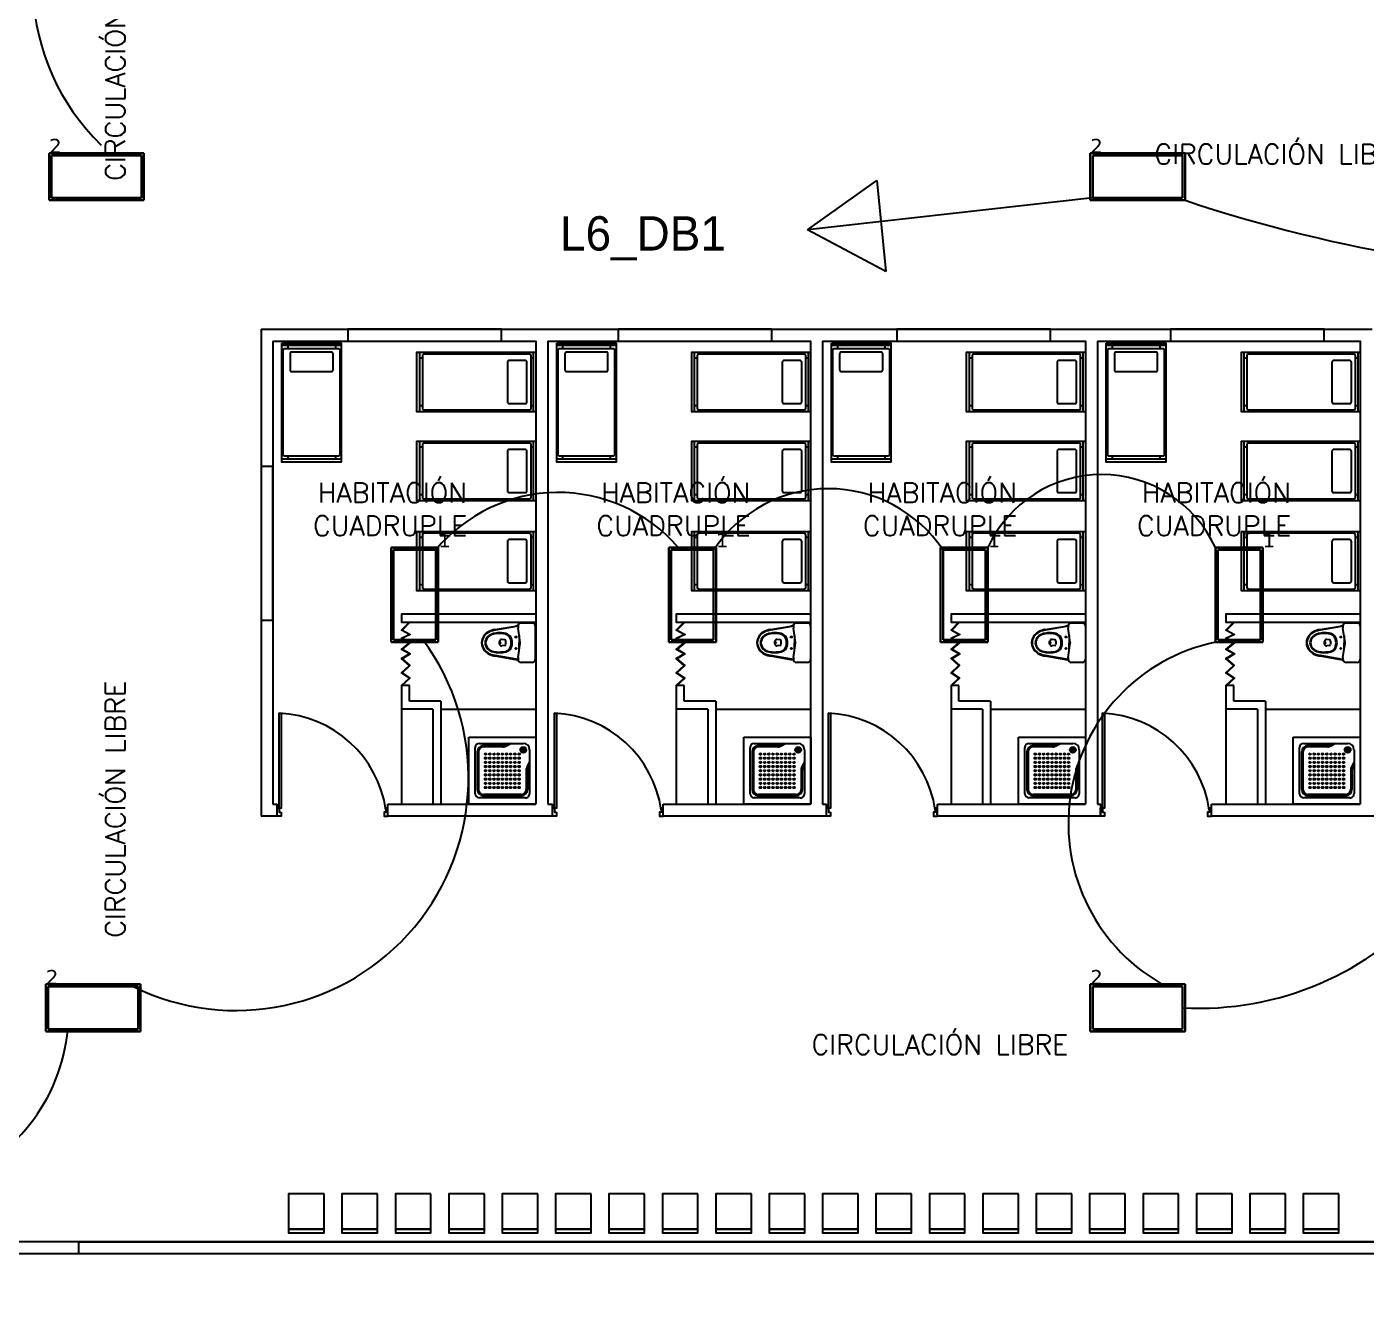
# Model space of a CAD drawing. Header units: metres. Extents: x -24 to 527, y -154 to 95.
# Drawn here: x 7.19 to 24.12, y -0.54 to 15.5 of the extents above; entities that cross this region are included whole.
import ezdxf

# ---------------------------------------------------------------- set-up
doc = ezdxf.new("R2010")
doc.units = ezdxf.units.M
doc.header["$MEASUREMENT"] = 0
for name, color, linetype in [('AN-TEXTO', 3, 'Continuous'), ('AR-MOBILIRIO', 1, 'Continuous'), ('AR-MUROS', 6, 'Continuous'), ('AR-PUERTAS', 2, 'Continuous'), ('AR-VENTANAS', 2, 'Continuous')]:
    doc.layers.add(name, color=color, linetype=linetype)
doc.layers.add('EQUIPO', color=1, linetype='Continuous', lineweight=0)
doc.styles.add('REGULAR-2.5', font='romans.shx', dxfattribs={"height": 2.5})
doc.styles.add('TableTextStyle', font='')
doc.styles.get('TableTextStyle').set_extended_font_data('VERDANA.TTF')

# ---------------------------------------------------------------- blocks, each defined once
blk = doc.blocks.new('31643339')
at = {"layer": 'AR-MOBILIRIO'}
for p, q in [((0.038, 0.5), (0.038, -0.5)), ((1.95, 0.5), (1.95, -0.5)), ((0.038, 0.4), (0.087, 0.4)), ((1.9, 0.4), (1.95, 0.4)), ((0.038, -0.4), (0.087, -0.4)), ((1.9, -0.4), (1.95, -0.4))]:
    blk.add_line(p, q, dxfattribs=at)
blk.add_lwpolyline([(0, -0.5), (0, 0.5), (2, 0.5), (2, -0.5)], close=True, dxfattribs=at)
for points in [[(1.87, 0.475, -0.414214), (1.9, 0.445), (1.9, -0.445, -0.414214), (1.87, -0.475), (0.117, -0.475, -0.414214), (0.087, -0.445), (0.087, 0.445, -0.414214), (0.117, 0.475)], [(0.15, -0.332, 0.414214), (0.18, -0.362), (0.447, -0.362, 0.414214), (0.477, -0.332), (0.477, 0.333, 0.414214), (0.447, 0.363), (0.18, 0.363, 0.414214), (0.15, 0.333)]]:
    blk.add_lwpolyline(points, format="xyb", close=True, dxfattribs=at)
blk = doc.blocks.new('AR-PUERTA 2')
at = {"layer": 'AR-PUERTAS', "linetype": 'Continuous'}
for points in [[(-1.354, -0.058), (-1.354, -0.008), (-1.329, -0.008), (-1.329, 0.042), (-1.379, 0.042), (-1.379, -0.058)], [(-0.029, -0.008), (-0.029, 0.042), (0.021, 0.042), (0.021, -0.058), (-0.004, -0.058), (-0.004, -0.008)], [(-0.004, -0.058), (-0.004, -1.258), (-0.029, -1.258), (-0.029, -0.058)]]:
    blk.add_lwpolyline(points, close=True, dxfattribs=at)
blk.add_arc((0.061, 0.169), 1.428, 188.1236, 267.3924, dxfattribs=at)
blk = doc.blocks.new('silla')
for points in [[(-0.225, -0.023), (0.225, -0.023), (0.225, 0.023), (-0.225, 0.023)], [(-0.225, -0.473), (0.225, -0.473), (0.225, -0.023), (-0.225, -0.023)]]:
    blk.add_lwpolyline(points, close=True)
blk = doc.blocks.new('*U97')
at = {"layer": 'AR-MOBILIRIO', "rotation": 90}
blk.add_blockref('silla', (-0.225, 0), dxfattribs=at)
blk = doc.blocks.new('*U98')
at = {"layer": 'AR-MUROS', "color": 0, "linetype": 'ByBlock', "lineweight": -2}
for p in [(0, 12.825), (0, 12.15), (0, 11.475), (0, 10.8), (0, 10.125), (0, 9.45), (0, 8.775), (0, 8.1), (0, 7.425), (0, 6.75), (0, 6.075), (0, 5.4), (0, 4.725), (0, 4.05), (0, 3.375), (0, 2.7), (0, 2.025), (0, 1.35), (0, 0.675), (0, 0)]:
    blk.add_blockref('*U97', p, dxfattribs=at)
blk = doc.blocks.new('AR-PUERTA ACORDION')
at = {"layer": 'AR-PUERTAS'}
blk.add_lwpolyline([(-0.386, 0.049), (-0.288, -0.046), (-0.235, 0.057), (-0.185, -0.044), (-0.129, 0.054), (-0.046, -0.045), (0.01, 0.056), (0.073, -0.046), (0.158, 0.053), (0.252, -0.046), (0.317, 0.054), (0.41, -0.047), (0.41, -0.054), (0.318, 0.046), (0.253, -0.054), (0.158, 0.046), (0.072, -0.054), (0.01, 0.046), (-0.045, -0.054), (-0.128, 0.046), (-0.185, -0.054), (-0.235, 0.046), (-0.287, -0.054), (-0.39, 0.046)], close=True, dxfattribs=at)
blk = doc.blocks.new('A$C05366594')
at = {"layer": 'AR-MOBILIRIO', "linetype": 'Continuous'}
for p, q in [((0, 0), (0, 0.72)), ((0, 0.72), (0.72, 0.72)), ((0.72, 0.72), (0.72, 0)), ((0.068, 0.113), (0.068, 0.608)), ((0.113, 0.653), (0.585, 0.653)), ((0.367, 0.63), (0.158, 0.63)), ((0.428, 0.653), (0.397, 0.637)), ((0.653, 0.585), (0.653, 0.113)), ((0.09, 0.563), (0.09, 0.158)), ((0.63, 0.367), (0.63, 0.158)), ((0.653, 0.428), (0.637, 0.397)), ((0.72, 0), (0, 0)), ((0.608, 0.068), (0.113, 0.068)), ((0.563, 0.09), (0.158, 0.09))]:
    blk.add_line(p, q, dxfattribs=at)
at = {"layer": 'AR-MOBILIRIO', "color": 250}
for p, q in [((0.367, 0.617), (0.158, 0.617)), ((0.458, 0.653), (0.403, 0.625)), ((0.104, 0.563), (0.104, 0.158)), ((0.653, 0.458), (0.625, 0.403)), ((0.617, 0.367), (0.617, 0.158)), ((0.563, 0.104), (0.158, 0.104))]:
    blk.add_line(p, q, dxfattribs=at)
at = {"layer": 'AR-MOBILIRIO', "linetype": 'Continuous'}
for centre, major_axis, start_param, end_param in [((0.113, 0.608), (0.0318, 0.0318), 0.785398, 2.356194), ((0.158, 0.563), (0.0477, 0.0477), 0.785398, 2.356194), ((0.367, 0.698), (0.0477, 0.0477), 3.926991, 4.390638), ((0.585, 0.585), (0.0477, 0.0477), 5.497787, 7.068583), ((0.698, 0.367), (-0.0477, 0.0477), 0.321751, 0.785398), ((0.158, 0.158), (-0.0477, 0.0477), 0.785398, 2.356194), ((0.158, 0.158), (-0.0477, 0.0477), 0.785398, 2.356194), ((0.563, 0.158), (0.0477, 0.0477), 3.926991, 5.497787), ((0.113, 0.113), (-0.0318, 0.0318), 0.785398, 2.356194), ((0.608, 0.113), (-0.0318, 0.0318), 2.356194, 3.926991)]:
    blk.add_ellipse(centre, major_axis=major_axis, ratio=1, start_param=start_param, end_param=end_param, dxfattribs=at)
at = {"layer": 'AR-MOBILIRIO', "color": 250}
for centre, major_axis, start_param, end_param in [((0.158, 0.563), (-0.0382, 0.0382), -0.785398, 0.785398), ((0.367, 0.698), (0.0573, 0.0573), 3.926991, 4.390638), ((0.585, 0.585), (0.0223, 0.0223), 0.785398, 7.068583), ((0.585, 0.585), (-0.00955, 0.00955), -0.785398, 5.497787), ((0.576, 0.585), (0.00286, 0.00286), 0.785398, 7.068583), ((0.581, 0.592), (0.00286, 0.00286), 0.785398, 7.068583), ((0.581, 0.578), (0.00286, 0.00286), 0.785398, 7.068583), ((0.589, 0.592), (0.00286, 0.00286), 0.785398, 7.068583), ((0.589, 0.578), (0.00286, 0.00286), 0.785398, 7.068583), ((0.594, 0.585), (0.00286, 0.00286), 0.785398, 7.068583), ((0.18, 0.54), (-0.00636, 0.00636), -0.785398, 5.497787), ((0.18, 0.495), (-0.00636, 0.00636), -0.785398, 5.497787), ((0.18, 0.45), (-0.00636, 0.00636), -0.785398, 5.497787), ((0.225, 0.54), (0.00636, 0.00636), 0.785398, 7.068583), ((0.225, 0.495), (0.00636, 0.00636), 0.785398, 7.068583), ((0.225, 0.45), (0.00636, 0.00636), 0.785398, 7.068583), ((0.27, 0.54), (0.00636, 0.00636), 0.785398, 7.068583), ((0.27, 0.495), (0.00636, 0.00636), 0.785398, 7.068583), ((0.27, 0.45), (0.00636, 0.00636), 0.785398, 7.068583), ((0.315, 0.54), (-0.00636, 0.00636), -0.785398, 5.497787), ((0.315, 0.495), (-0.00636, 0.00636), -0.785398, 5.497787), ((0.315, 0.45), (-0.00636, 0.00636), -0.785398, 5.497787), ((0.36, 0.54), (-0.00636, 0.00636), -0.785398, 5.497787), ((0.36, 0.495), (-0.00636, 0.00636), -0.785398, 5.497787), ((0.36, 0.45), (-0.00636, 0.00636), -0.785398, 5.497787), ((0.405, 0.54), (-0.00636, 0.00636), -0.785398, 5.497787), ((0.405, 0.495), (-0.00636, 0.00636), -0.785398, 5.497787), ((0.405, 0.45), (-0.00636, 0.00636), -0.785398, 5.497787), ((0.45, 0.54), (0.00636, 0.00636), 0.785398, 7.068583), ((0.45, 0.495), (0.00636, 0.00636), 0.785398, 7.068583), ((0.45, 0.45), (0.00636, 0.00636), 0.785398, 7.068583), ((0.495, 0.54), (0.00636, 0.00636), 0.785398, 7.068583), ((0.495, 0.495), (0.00636, 0.00636), 0.785398, 7.068583), ((0.495, 0.45), (0.00636, 0.00636), 0.785398, 7.068583), ((0.54, 0.54), (-0.00636, 0.00636), -0.785398, 5.497787), ((0.54, 0.495), (-0.00636, 0.00636), -0.785398, 5.497787), ((0.54, 0.45), (-0.00636, 0.00636), -0.785398, 5.497787), ((0.18, 0.405), (-0.00636, 0.00636), -0.785398, 5.497787), ((0.18, 0.36), (-0.00636, 0.00636), -0.785398, 5.497787), ((0.18, 0.315), (-0.00636, 0.00636), -0.785398, 5.497787), ((0.225, 0.405), (0.00636, 0.00636), 0.785398, 7.068583), ((0.225, 0.36), (0.00636, 0.00636), 0.785398, 7.068583), ((0.225, 0.315), (0.00636, 0.00636), 0.785398, 7.068583), ((0.27, 0.405), (0.00636, 0.00636), 0.785398, 7.068583), ((0.27, 0.36), (0.00636, 0.00636), 0.785398, 7.068583), ((0.27, 0.315), (0.00636, 0.00636), 0.785398, 7.068583), ((0.315, 0.36), (-0.00636, 0.00636), -0.785398, 5.497787), ((0.315, 0.315), (-0.00636, 0.00636), -0.785398, 5.497787), ((0.315, 0.405), (-0.00636, 0.00636), -0.785398, 5.497787), ((0.36, 0.405), (-0.00636, 0.00636), -0.785398, 5.497787), ((0.36, 0.36), (-0.00636, 0.00636), -0.785398, 5.497787), ((0.36, 0.315), (-0.00636, 0.00636), -0.785398, 5.497787), ((0.405, 0.405), (-0.00636, 0.00636), -0.785398, 5.497787), ((0.405, 0.36), (-0.00636, 0.00636), -0.785398, 5.497787), ((0.405, 0.315), (-0.00636, 0.00636), -0.785398, 5.497787), ((0.45, 0.405), (0.00636, 0.00636), 0.785398, 7.068583), ((0.45, 0.36), (0.00636, 0.00636), 0.785398, 7.068583), ((0.45, 0.315), (0.00636, 0.00636), 0.785398, 7.068583), ((0.495, 0.405), (0.00636, 0.00636), 0.785398, 7.068583), ((0.495, 0.36), (0.00636, 0.00636), 0.785398, 7.068583), ((0.495, 0.315), (0.00636, 0.00636), 0.785398, 7.068583), ((0.54, 0.36), (-0.00636, 0.00636), -0.785398, 5.497787), ((0.54, 0.315), (-0.00636, 0.00636), -0.785398, 5.497787), ((0.54, 0.405), (-0.00636, 0.00636), -0.785398, 5.497787), ((0.698, 0.367), (-0.0573, 0.0573), 0.321751, 0.785398), ((0.158, 0.158), (-0.0382, 0.0382), 0.785398, 2.356194), ((0.158, 0.158), (0.0382, 0.0382), 2.356194, 3.926991), ((0.18, 0.27), (-0.00636, 0.00636), -0.785398, 5.497787), ((0.18, 0.225), (-0.00636, 0.00636), -0.785398, 5.497787), ((0.18, 0.18), (-0.00636, 0.00636), -0.785398, 5.497787), ((0.225, 0.27), (0.00636, 0.00636), 0.785398, 7.068583), ((0.225, 0.225), (0.00636, 0.00636), 0.785398, 7.068583), ((0.225, 0.18), (0.00636, 0.00636), 0.785398, 7.068583), ((0.27, 0.27), (0.00636, 0.00636), 0.785398, 7.068583), ((0.27, 0.225), (0.00636, 0.00636), 0.785398, 7.068583), ((0.27, 0.18), (0.00636, 0.00636), 0.785398, 7.068583), ((0.315, 0.27), (-0.00636, 0.00636), -0.785398, 5.497787), ((0.315, 0.225), (-0.00636, 0.00636), -0.785398, 5.497787), ((0.315, 0.18), (-0.00636, 0.00636), -0.785398, 5.497787), ((0.36, 0.27), (-0.00636, 0.00636), -0.785398, 5.497787), ((0.36, 0.225), (-0.00636, 0.00636), -0.785398, 5.497787), ((0.36, 0.18), (-0.00636, 0.00636), -0.785398, 5.497787), ((0.405, 0.27), (-0.00636, 0.00636), -0.785398, 5.497787), ((0.405, 0.225), (-0.00636, 0.00636), -0.785398, 5.497787), ((0.405, 0.18), (-0.00636, 0.00636), -0.785398, 5.497787), ((0.45, 0.27), (0.00636, 0.00636), 0.785398, 7.068583), ((0.45, 0.225), (0.00636, 0.00636), 0.785398, 7.068583), ((0.45, 0.18), (0.00636, 0.00636), 0.785398, 7.068583), ((0.495, 0.27), (0.00636, 0.00636), 0.785398, 7.068583), ((0.495, 0.225), (0.00636, 0.00636), 0.785398, 7.068583), ((0.495, 0.18), (0.00636, 0.00636), 0.785398, 7.068583), ((0.54, 0.27), (-0.00636, 0.00636), -0.785398, 5.497787), ((0.54, 0.225), (-0.00636, 0.00636), -0.785398, 5.497787), ((0.54, 0.18), (-0.00636, 0.00636), -0.785398, 5.497787), ((0.563, 0.158), (0.0382, 0.0382), 3.926991, 5.497787)]:
    blk.add_ellipse(centre, major_axis=major_axis, ratio=1, start_param=start_param, end_param=end_param, dxfattribs=at)
blk = doc.blocks.new('1p-toppiece')
at = {"layer": 'AR-MOBILIRIO'}
for p, q in [((-0.532, 0.174), (-0.265, 0.22)), ((-0.232, 0.219), (-0.531, 0.169)), ((-0.232, 0.22), (-0.232, 0.195)), ((-0.205, 0.008), (-0.232, 0.195)), ((-0.047, 0.26), (-0.192, 0.26)), ((-0.007, 0.22), (-0.007, -0.214)), ((-0.485, 0.003), (-0.485, 0.003)), ((-0.485, 0.003), (-0.485, 0.003)), ((-0.485, 0.003), (-0.485, 0.003)), ((-0.485, 0.003), (-0.485, 0.003)), ((-0.485, 0.003), (-0.485, 0.003)), ((-0.485, 0.003), (-0.485, 0.003)), ((-0.485, 0.003), (-0.485, 0.003)), ((-0.485, 0.003), (-0.485, 0.003)), ((-0.406, 0.039), (-0.443, 0.044)), ((-0.218, 0.098), (-0.218, 0.003)), ((-0.218, -0.093), (-0.218, 0.003)), ((-0.532, -0.169), (-0.265, -0.215)), ((-0.232, -0.214), (-0.531, -0.163)), ((-0.406, -0.034), (-0.443, -0.039)), ((-0.232, -0.189), (-0.205, -0.003)), ((-0.232, -0.189), (-0.232, -0.214)), ((-0.047, -0.254), (-0.192, -0.254))]:
    blk.add_line(p, q, dxfattribs=at)
blk.add_lwpolyline([(-0.467, -0.009, 0.139005), (-0.464, -0.009, 0.107089), (-0.461, -0.006, 0.080212), (-0.46, -0.002, 0.06796), (-0.459, 0.003, 0.06796), (-0.46, 0.007, 0.080212), (-0.461, 0.011, 0.107089), (-0.464, 0.014, 0.139005), (-0.467, 0.015, 0.139005), (-0.47, 0.014, 0.107089), (-0.473, 0.011, 0.080212), (-0.474, 0.007, 0.06796), (-0.475, 0.003, 0.06796), (-0.474, -0.002, 0.080212), (-0.473, -0.006, 0.107089), (-0.47, -0.009, 0.139005)], format="xyb", close=True, dxfattribs=at)
for centre in [(-0.26, 0.078), (-0.26, -0.072)]:
    blk.add_circle(centre, 0.008, dxfattribs=at)
for centre, radius, start, end in [((-0.24, 0.073), 0.15, 87.0389, 99.7929), ((-0.192, 0.22), 0.04, 90, 180), ((-0.047, 0.22), 0.04, 0, 90), ((-0.545, -0.004), 0.165, 137.5273, 177.8064), ((-0.545, 0.009), 0.165, 182.1936, 222.4727), ((-0.545, -0.004), 0.159, 137.1746, 177.7477), ((-0.545, 0.009), 0.159, 182.2523, 222.8254), ((-0.518, -0.034), 0.206, 106.927, 136.493), ((-0.541, -0.003), 0.122, 134.1142, 177.24), ((-0.541, 0.008), 0.122, 182.76, 225.8858), ((-0.518, -0.034), 0.2, 106.5054, 136.1127), ((-0.541, -0.003), 0.115, 133.4423, 177.1285), ((-0.541, 0.008), 0.115, 182.8715, 226.5577), ((-0.519, -0.031), 0.157, 102.7254, 132.8308), ((-0.52, -0.03), 0.15, 101.8667, 132.1155), ((-0.482, -0.117), 0.296, 99.7929, 108.8085), ((-0.482, -0.12), 0.292, 99.5848, 108.4322), ((-0.482, -0.148), 0.279, 90.6669, 104.9929), ((-0.482, -0.156), 0.281, 90.6819, 104.1933), ((-0.474, -0.297), 0.428, 81.7587, 91.4179), ((-0.488, -0.362), 0.487, 81.705, 89.6761), ((-0.434, 0.003), 0.0456, 126.1832, 180), ((-0.434, 0.003), 0.0456, 180, 233.8168), ((-0.447, 0.019), 0.025, 82.2348, 126.1832), ((-0.434, -0.002), 0.123, 44.007, 82.2929), ((-0.431, -0.004), 0.132, 44.3018, 82.295), ((-0.408, 0.024), 0.015, 13.7696, 82.2348), ((-0.495, 0.003), 0.105, 0, 13.7696), ((-0.495, 0.003), 0.105, 346.2304, 0), ((-0.46, 0.006), 0.138, 358.6352, 34.0042), ((-0.46, -0.001), 0.138, 325.9958, 1.3648), ((-0.441, 0.008), 0.132, 357.4666, 37.446), ((-0.441, -0.003), 0.132, 322.554, 2.5334), ((-0.244, 0.003), 0.04, 351.6776, 8.3142), ((-0.518, 0.039), 0.206, 223.507, 253.073), ((-0.518, 0.039), 0.2, 223.8873, 253.4946), ((-0.519, 0.036), 0.157, 227.1692, 257.2746), ((-0.52, 0.036), 0.15, 227.8845, 258.1333), ((-0.482, 0.122), 0.296, 251.1915, 260.2071), ((-0.482, 0.125), 0.292, 251.5678, 260.4152), ((-0.482, 0.153), 0.279, 255.0071, 269.3331), ((-0.482, 0.161), 0.281, 255.8067, 269.3181), ((-0.488, 0.368), 0.487, 270.3239, 278.295), ((-0.474, 0.302), 0.428, 268.5821, 278.2413), ((-0.447, -0.014), 0.025, 233.8168, 277.7652), ((-0.434, 0.007), 0.123, 277.7071, 315.993), ((-0.431, 0.009), 0.132, 277.705, 315.6982), ((-0.408, -0.019), 0.015, 277.7652, 346.2304), ((-0.24, -0.067), 0.15, 260.2071, 272.966), ((-0.192, -0.214), 0.04, 180, 270), ((-0.047, -0.214), 0.04, 270, 360)]:
    blk.add_arc(centre, radius, start, end, dxfattribs=at)

msp = doc.modelspace()

# ---------------------------------------------------------------- linework, layer by layer
at = {"layer": 'AR-MUROS'}
for p, q in [((10.15, 11.679), (10.15, 5.529)), ((10.3, 11.529), (10.3, 5.679)), ((11.924, 7.179), (11.924, 6.879)), ((12.024, 7.179), (11.924, 7.179)), ((12.024, 6.979), (12.024, 7.179)), ((15.397, 7.179), (15.397, 6.879)), ((15.497, 7.179), (15.397, 7.179)), ((15.497, 6.979), (15.497, 7.179)), ((18.871, 7.179), (18.871, 6.879)), ((18.971, 7.179), (18.871, 7.179)), ((18.971, 6.979), (18.971, 7.179)), ((22.344, 7.179), (22.344, 6.879)), ((22.444, 7.179), (22.344, 7.179)), ((22.444, 6.979), (22.444, 7.179)), ((12.423, 6.979), (12.423, 5.679)), ((15.896, 6.979), (15.896, 5.679)), ((19.37, 6.979), (19.37, 5.679)), ((22.843, 6.979), (22.843, 5.679)), ((11.924, 6.879), (11.924, 5.679)), ((12.323, 6.879), (12.323, 5.679)), ((15.397, 6.879), (15.397, 5.679)), ((15.796, 6.879), (15.796, 5.679)), ((18.871, 6.879), (18.871, 5.679)), ((19.27, 6.879), (19.27, 5.679)), ((22.344, 6.879), (22.344, 5.679)), ((22.743, 6.879), (22.743, 5.679))]:
    msp.add_line(p, q, dxfattribs=at)
for points in [[(93.94, 16.816), (93.94, 0), (6, 0)], [(10.15, 11.679), (13.773, 11.679)], [(10.3, 11.529), (13.623, 11.529), (13.623, 5.679)], [(13.773, 11.679), (17.246, 11.679)], [(13.773, 11.529), (13.773, 5.679)], [(13.773, 11.529), (17.096, 11.529), (17.096, 5.679)], [(17.246, 11.679), (20.72, 11.679)], [(17.246, 11.529), (17.246, 5.679)], [(17.246, 11.529), (20.57, 11.529), (20.57, 5.679)], [(20.72, 11.679), (24.193, 11.679)], [(20.72, 11.529), (20.72, 5.679)], [(20.72, 11.529), (24.043, 11.529), (24.043, 5.679)], [(13.623, 8.079), (11.924, 8.079), (11.924, 7.979), (13.623, 7.979)], [(17.096, 8.079), (15.397, 8.079), (15.397, 7.979), (17.096, 7.979)], [(20.57, 8.079), (18.871, 8.079), (18.871, 7.979), (20.57, 7.979)], [(24.043, 8.079), (22.344, 8.079), (22.344, 7.979), (24.043, 7.979)], [(12.423, 6.979), (12.024, 6.979)], [(15.896, 6.979), (15.497, 6.979)], [(19.37, 6.979), (18.971, 6.979)], [(22.843, 6.979), (22.444, 6.979)], [(12.323, 6.879), (11.924, 6.879)], [(12.423, 6.879), (13.623, 6.879)], [(15.796, 6.879), (15.397, 6.879)], [(15.896, 6.879), (17.096, 6.879)], [(19.27, 6.879), (18.871, 6.879)], [(19.37, 6.879), (20.57, 6.879)], [(22.743, 6.879), (22.344, 6.879)], [(22.843, 6.879), (24.043, 6.879)], [(10.3, 5.679), (10.354, 5.679)], [(10.354, 5.529), (10.354, 5.679)], [(11.754, 5.679), (13.623, 5.679)], [(11.754, 5.529), (11.754, 5.679)], [(13.773, 5.679), (13.834, 5.679)], [(13.834, 5.529), (13.834, 5.679)], [(15.234, 5.679), (17.096, 5.679)], [(15.234, 5.529), (15.234, 5.679)], [(17.246, 5.679), (17.298, 5.679)], [(17.298, 5.529), (17.298, 5.679)], [(18.698, 5.679), (20.57, 5.679)], [(18.698, 5.529), (18.698, 5.679)], [(20.72, 5.679), (20.762, 5.679)], [(20.762, 5.529), (20.762, 5.679)], [(22.162, 5.679), (24.043, 5.679)], [(22.162, 5.529), (22.162, 5.679)], [(10.354, 5.529), (10.15, 5.529)], [(13.834, 5.529), (11.754, 5.529)], [(17.298, 5.529), (15.234, 5.529)], [(20.762, 5.529), (18.698, 5.529)], [(24.235, 5.529), (22.162, 5.529)], [(69.872, 0.15), (6.15, 0.15)]]:
    msp.add_lwpolyline(points, dxfattribs=at)
at = {"layer": 'AR-PUERTAS'}
for p, q in [((17.058, 12.934), (17.934, 13.559)), ((17.934, 13.559), (18.045, 12.407)), ((20.661, 13.338), (17.058, 12.934)), ((18.045, 12.407), (17.058, 12.934))]:
    msp.add_line(p, q, dxfattribs=at)
msp.add_circle((16.426, 29.146), 40.081, dxfattribs=at)
for centre, radius, start, end in [((10.096, 16.044), 2.831, 52.4019, 226.0457), ((27.83, 31.293), 18.96, 251.5463, 288.4537), ((20.774, 8.26), 1.583, 24.7255, 155.2745), ((17.32, 7.919), 1.746, 33.9056, 146.0944), ((13.904, 7.608), 2.009, 40.8722, 140.2501), ((9.834, 6.01), 2.937, 243.8172, 36.4612), ((22.689, 5.439), 2.336, 101.7577, 242.0767), ((22.003, 6.994), 3.893, 266.9846, 11.5651), ((5.46, 3.035), 2.255, 221.586, 354.9953)]:
    msp.add_arc(centre, radius, start, end, dxfattribs=at)
at = {"layer": 'AR-VENTANAS'}
for points in [[(11.246, 11.679), (11.246, 11.529), (13.189, 11.529), (13.189, 11.679)], [(14.662, 11.679), (14.662, 11.529), (16.605, 11.529), (16.605, 11.679)], [(18.186, 11.679), (18.186, 11.529), (20.129, 11.529), (20.129, 11.679)], [(21.645, 11.679), (21.645, 11.529), (23.588, 11.529), (23.588, 11.679)], [(10.3, 9.946), (10.15, 9.946), (10.15, 8.003), (10.3, 8.003)], [(7.845, 0.15), (27.84, 0.15), (27.84, 0), (7.845, 0)]]:
    msp.add_lwpolyline(points, close=True, dxfattribs=at)
at = {"layer": 'Defpoints'}
for points in [[(8.669, 13.905, 0), (7.472, 13.905, 0)], [(7.472, 13.905, 0), (7.472, 13.905, 0)], [(7.472, 13.905, 0), (8.669, 13.905, 0)], [(7.472, 13.905, 0), (7.472, 13.308, 0)], [(7.472, 13.308, 0), (7.472, 13.905, 0)], [(7.472, 13.905, 0), (7.472, 13.905, 0)], [(7.472, 13.308, 0), (7.472, 13.905, 0)], [(7.472, 13.905, 0), (8.669, 13.905, 0)], [(7.472, 13.905, 0), (7.472, 13.308, 0)], [(8.669, 13.905, 0), (7.472, 13.905, 0)], [(8.669, 13.905, 0), (8.669, 13.905, 0)], [(8.669, 13.308, 0), (8.669, 13.905, 0)], [(8.669, 13.905, 0), (8.669, 13.905, 0)], [(8.669, 13.905, 0), (8.669, 13.308, 0)], [(8.669, 13.905, 0), (8.669, 13.308, 0)], [(8.669, 13.308, 0), (8.669, 13.905, 0)], [(21.828, 13.905, 0), (20.631, 13.905, 0)], [(20.631, 13.905, 0), (20.631, 13.905, 0)], [(20.631, 13.905, 0), (21.828, 13.905, 0)], [(20.631, 13.905, 0), (20.631, 13.308, 0)], [(20.631, 13.308, 0), (20.631, 13.905, 0)], [(20.631, 13.905, 0), (20.631, 13.905, 0)], [(20.631, 13.308, 0), (20.631, 13.905, 0)], [(20.631, 13.905, 0), (21.828, 13.905, 0)], [(20.631, 13.905, 0), (20.631, 13.308, 0)], [(21.828, 13.905, 0), (20.631, 13.905, 0)], [(21.828, 13.905, 0), (21.828, 13.905, 0)], [(21.828, 13.308, 0), (21.828, 13.905, 0)], [(21.828, 13.905, 0), (21.828, 13.905, 0)], [(21.828, 13.905, 0), (21.828, 13.308, 0)], [(21.828, 13.905, 0), (21.828, 13.308, 0)], [(21.828, 13.308, 0), (21.828, 13.905, 0)], [(8.639, 13.875, 0), (7.502, 13.875, 0)], [(7.502, 13.875, 0), (7.502, 13.338, 0)], [(7.502, 13.875, 0), (8.639, 13.875, 0)], [(7.502, 13.338, 0), (7.502, 13.875, 0)], [(8.639, 13.338, 0), (8.639, 13.875, 0)], [(8.639, 13.875, 0), (8.639, 13.338, 0)], [(21.798, 13.875, 0), (20.661, 13.875, 0)], [(20.661, 13.875, 0), (20.661, 13.338, 0)], [(20.661, 13.875, 0), (21.798, 13.875, 0)], [(20.661, 13.338, 0), (20.661, 13.875, 0)], [(21.798, 13.338, 0), (21.798, 13.875, 0)], [(21.798, 13.875, 0), (21.798, 13.338, 0)], [(7.472, 13.308, 0), (7.472, 13.308, 0)], [(7.472, 13.308, 0), (8.669, 13.308, 0)], [(8.669, 13.308, 0), (7.472, 13.308, 0)], [(7.472, 13.308, 0), (7.472, 13.308, 0)], [(8.669, 13.308, 0), (7.472, 13.308, 0)], [(7.472, 13.308, 0), (8.669, 13.308, 0)], [(7.502, 13.338, 0), (8.639, 13.338, 0)], [(8.639, 13.338, 0), (7.502, 13.338, 0)], [(8.669, 13.308, 0), (8.669, 13.308, 0)], [(8.669, 13.308, 0), (8.669, 13.308, 0)], [(20.631, 13.308, 0), (20.631, 13.308, 0)], [(20.631, 13.308, 0), (21.828, 13.308, 0)], [(21.828, 13.308, 0), (20.631, 13.308, 0)], [(20.631, 13.308, 0), (20.631, 13.308, 0)], [(21.828, 13.308, 0), (20.631, 13.308, 0)], [(20.631, 13.308, 0), (21.828, 13.308, 0)], [(20.661, 13.338, 0), (21.798, 13.338, 0)], [(21.798, 13.338, 0), (20.661, 13.338, 0)], [(21.828, 13.308, 0), (21.828, 13.308, 0)], [(21.828, 13.308, 0), (21.828, 13.308, 0)], [(11.793, 8.923, 0), (11.793, 7.726, 0)], [(11.793, 7.726, 0), (11.793, 8.923, 0)], [(11.793, 8.923, 0), (11.793, 8.923, 0)], [(12.39, 8.923, 0), (11.793, 8.923, 0)], [(11.793, 8.923, 0), (11.793, 8.923, 0)], [(11.793, 8.923, 0), (12.39, 8.923, 0)], [(11.793, 8.923, 0), (12.39, 8.923, 0)], [(11.793, 7.726, 0), (11.793, 8.923, 0)], [(12.39, 8.923, 0), (11.793, 8.923, 0)], [(11.793, 8.923, 0), (11.793, 7.726, 0)], [(11.823, 8.893, 0), (11.823, 7.756, 0)], [(12.36, 8.893, 0), (11.823, 8.893, 0)], [(11.823, 7.756, 0), (11.823, 8.893, 0)], [(11.823, 8.893, 0), (12.36, 8.893, 0)], [(12.36, 7.756, 0), (12.36, 8.893, 0)], [(12.36, 8.893, 0), (12.36, 7.756, 0)], [(12.39, 7.726, 0), (12.39, 8.923, 0)], [(12.39, 8.923, 0), (12.39, 8.923, 0)], [(12.39, 8.923, 0), (12.39, 7.726, 0)], [(12.39, 8.923, 0), (12.39, 8.923, 0)], [(12.39, 8.923, 0), (12.39, 7.726, 0)], [(12.39, 7.726, 0), (12.39, 8.923, 0)], [(15.303, 8.923, 0), (15.303, 7.726, 0)], [(15.303, 7.726, 0), (15.303, 8.923, 0)], [(15.303, 8.923, 0), (15.303, 8.923, 0)], [(15.9, 8.923, 0), (15.303, 8.923, 0)], [(15.303, 8.923, 0), (15.303, 8.923, 0)], [(15.303, 8.923, 0), (15.9, 8.923, 0)], [(15.303, 8.923, 0), (15.9, 8.923, 0)], [(15.303, 7.726, 0), (15.303, 8.923, 0)], [(15.9, 8.923, 0), (15.303, 8.923, 0)], [(15.303, 8.923, 0), (15.303, 7.726, 0)], [(15.333, 8.893, 0), (15.333, 7.756, 0)], [(15.87, 8.893, 0), (15.333, 8.893, 0)], [(15.333, 7.756, 0), (15.333, 8.893, 0)], [(15.333, 8.893, 0), (15.87, 8.893, 0)], [(15.87, 7.756, 0), (15.87, 8.893, 0)], [(15.87, 8.893, 0), (15.87, 7.756, 0)], [(15.9, 7.726, 0), (15.9, 8.923, 0)], [(15.9, 8.923, 0), (15.9, 8.923, 0)], [(15.9, 8.923, 0), (15.9, 7.726, 0)], [(15.9, 8.923, 0), (15.9, 8.923, 0)], [(15.9, 8.923, 0), (15.9, 7.726, 0)], [(15.9, 7.726, 0), (15.9, 8.923, 0)], [(19.336, 8.923, 0), (18.739, 8.923, 0)], [(18.739, 8.923, 0), (18.739, 8.923, 0)], [(18.739, 8.923, 0), (19.336, 8.923, 0)], [(18.739, 8.923, 0), (18.739, 7.726, 0)], [(18.739, 7.726, 0), (18.739, 8.923, 0)], [(18.739, 8.923, 0), (18.739, 8.923, 0)], [(18.739, 7.726, 0), (18.739, 8.923, 0)], [(18.739, 8.923, 0), (19.336, 8.923, 0)], [(19.336, 8.923, 0), (18.739, 8.923, 0)], [(18.739, 8.923, 0), (18.739, 7.726, 0)], [(19.306, 8.893, 0), (18.769, 8.893, 0)], [(18.769, 8.893, 0), (18.769, 7.756, 0)], [(18.769, 7.756, 0), (18.769, 8.893, 0)], [(18.769, 8.893, 0), (19.306, 8.893, 0)], [(19.306, 7.756, 0), (19.306, 8.893, 0)], [(19.306, 8.893, 0), (19.306, 7.756, 0)], [(19.336, 7.726, 0), (19.336, 8.923, 0)], [(19.336, 8.923, 0), (19.336, 8.923, 0)], [(19.336, 8.923, 0), (19.336, 7.726, 0)], [(19.336, 8.923, 0), (19.336, 8.923, 0)], [(19.336, 8.923, 0), (19.336, 7.726, 0)], [(19.336, 7.726, 0), (19.336, 8.923, 0)], [(22.213, 8.923, 0), (22.213, 7.726, 0)], [(22.213, 7.726, 0), (22.213, 8.923, 0)], [(22.213, 8.923, 0), (22.213, 8.923, 0)], [(22.81, 8.923, 0), (22.213, 8.923, 0)], [(22.213, 8.923, 0), (22.213, 8.923, 0)], [(22.213, 8.923, 0), (22.81, 8.923, 0)], [(22.213, 8.923, 0), (22.81, 8.923, 0)], [(22.213, 7.726, 0), (22.213, 8.923, 0)], [(22.81, 8.923, 0), (22.213, 8.923, 0)], [(22.213, 8.923, 0), (22.213, 7.726, 0)], [(22.243, 8.893, 0), (22.243, 7.756, 0)], [(22.78, 8.893, 0), (22.243, 8.893, 0)], [(22.243, 7.756, 0), (22.243, 8.893, 0)], [(22.243, 8.893, 0), (22.78, 8.893, 0)], [(22.78, 7.756, 0), (22.78, 8.893, 0)], [(22.78, 8.893, 0), (22.78, 7.756, 0)], [(22.81, 7.726, 0), (22.81, 8.923, 0)], [(22.81, 8.923, 0), (22.81, 8.923, 0)], [(22.81, 8.923, 0), (22.81, 7.726, 0)], [(22.81, 8.923, 0), (22.81, 8.923, 0)], [(22.81, 8.923, 0), (22.81, 7.726, 0)], [(22.81, 7.726, 0), (22.81, 8.923, 0)], [(11.793, 7.726, 0), (11.793, 7.726, 0)], [(11.793, 7.726, 0), (12.39, 7.726, 0)], [(12.39, 7.726, 0), (11.793, 7.726, 0)], [(11.793, 7.726, 0), (11.793, 7.726, 0)], [(12.39, 7.726, 0), (11.793, 7.726, 0)], [(11.793, 7.726, 0), (12.39, 7.726, 0)], [(11.823, 7.756, 0), (12.36, 7.756, 0)], [(12.36, 7.756, 0), (11.823, 7.756, 0)], [(12.39, 7.726, 0), (12.39, 7.726, 0)], [(12.39, 7.726, 0), (12.39, 7.726, 0)], [(15.303, 7.726, 0), (15.303, 7.726, 0)], [(15.303, 7.726, 0), (15.9, 7.726, 0)], [(15.9, 7.726, 0), (15.303, 7.726, 0)], [(15.303, 7.726, 0), (15.303, 7.726, 0)], [(15.9, 7.726, 0), (15.303, 7.726, 0)], [(15.303, 7.726, 0), (15.9, 7.726, 0)], [(15.333, 7.756, 0), (15.87, 7.756, 0)], [(15.87, 7.756, 0), (15.333, 7.756, 0)], [(15.9, 7.726, 0), (15.9, 7.726, 0)], [(15.9, 7.726, 0), (15.9, 7.726, 0)], [(18.739, 7.726, 0), (18.739, 7.726, 0)], [(18.739, 7.726, 0), (19.336, 7.726, 0)], [(19.336, 7.726, 0), (18.739, 7.726, 0)], [(18.739, 7.726, 0), (18.739, 7.726, 0)], [(19.336, 7.726, 0), (18.739, 7.726, 0)], [(18.739, 7.726, 0), (19.336, 7.726, 0)], [(18.769, 7.756, 0), (19.306, 7.756, 0)], [(19.306, 7.756, 0), (18.769, 7.756, 0)], [(19.336, 7.726, 0), (19.336, 7.726, 0)], [(19.336, 7.726, 0), (19.336, 7.726, 0)], [(22.213, 7.726, 0), (22.213, 7.726, 0)], [(22.213, 7.726, 0), (22.81, 7.726, 0)], [(22.81, 7.726, 0), (22.213, 7.726, 0)], [(22.213, 7.726, 0), (22.213, 7.726, 0)], [(22.81, 7.726, 0), (22.213, 7.726, 0)], [(22.213, 7.726, 0), (22.81, 7.726, 0)], [(22.243, 7.756, 0), (22.78, 7.756, 0)], [(22.78, 7.756, 0), (22.243, 7.756, 0)], [(22.81, 7.726, 0), (22.81, 7.726, 0)], [(22.81, 7.726, 0), (22.81, 7.726, 0)], [(8.628, 3.405, 0), (7.431, 3.405, 0)], [(7.431, 3.405, 0), (7.431, 3.405, 0)], [(7.431, 3.405, 0), (8.628, 3.405, 0)], [(7.431, 3.405, 0), (7.431, 2.808, 0)], [(7.431, 2.808, 0), (7.431, 3.405, 0)], [(7.431, 3.405, 0), (7.431, 3.405, 0)], [(7.431, 2.808, 0), (7.431, 3.405, 0)], [(7.431, 3.405, 0), (8.628, 3.405, 0)], [(7.431, 3.405, 0), (7.431, 2.808, 0)], [(8.628, 3.405, 0), (7.431, 3.405, 0)], [(8.628, 3.405, 0), (8.628, 3.405, 0)], [(8.628, 2.808, 0), (8.628, 3.405, 0)], [(8.628, 3.405, 0), (8.628, 3.405, 0)], [(8.628, 3.405, 0), (8.628, 2.808, 0)], [(8.628, 3.405, 0), (8.628, 2.808, 0)], [(8.628, 2.808, 0), (8.628, 3.405, 0)], [(21.828, 3.405, 0), (20.631, 3.405, 0)], [(20.631, 3.405, 0), (20.631, 3.405, 0)], [(20.631, 3.405, 0), (21.828, 3.405, 0)], [(20.631, 3.405, 0), (20.631, 2.808, 0)], [(20.631, 2.808, 0), (20.631, 3.405, 0)], [(20.631, 3.405, 0), (20.631, 3.405, 0)], [(20.631, 2.808, 0), (20.631, 3.405, 0)], [(20.631, 3.405, 0), (21.828, 3.405, 0)], [(20.631, 3.405, 0), (20.631, 2.808, 0)], [(21.828, 3.405, 0), (20.631, 3.405, 0)], [(21.828, 3.405, 0), (21.828, 3.405, 0)], [(21.828, 2.808, 0), (21.828, 3.405, 0)], [(21.828, 3.405, 0), (21.828, 3.405, 0)], [(21.828, 3.405, 0), (21.828, 2.808, 0)], [(21.828, 3.405, 0), (21.828, 2.808, 0)], [(21.828, 2.808, 0), (21.828, 3.405, 0)], [(8.598, 3.375, 0), (7.461, 3.375, 0)], [(7.461, 3.375, 0), (7.461, 2.838, 0)], [(7.461, 3.375, 0), (8.598, 3.375, 0)], [(7.461, 2.838, 0), (7.461, 3.375, 0)], [(8.598, 2.838, 0), (8.598, 3.375, 0)], [(8.598, 3.375, 0), (8.598, 2.838, 0)], [(21.798, 3.375, 0), (20.661, 3.375, 0)], [(20.661, 3.375, 0), (20.661, 2.838, 0)], [(20.661, 3.375, 0), (21.798, 3.375, 0)], [(20.661, 2.838, 0), (20.661, 3.375, 0)], [(21.798, 2.838, 0), (21.798, 3.375, 0)], [(21.798, 3.375, 0), (21.798, 2.838, 0)], [(7.431, 2.808, 0), (7.431, 2.808, 0)], [(7.431, 2.808, 0), (8.628, 2.808, 0)], [(8.628, 2.808, 0), (7.431, 2.808, 0)], [(7.431, 2.808, 0), (7.431, 2.808, 0)], [(8.628, 2.808, 0), (7.431, 2.808, 0)], [(7.431, 2.808, 0), (8.628, 2.808, 0)], [(7.461, 2.838, 0), (8.598, 2.838, 0)], [(8.598, 2.838, 0), (7.461, 2.838, 0)], [(8.628, 2.808, 0), (8.628, 2.808, 0)], [(8.628, 2.808, 0), (8.628, 2.808, 0)], [(20.631, 2.808, 0), (20.631, 2.808, 0)], [(20.631, 2.808, 0), (21.828, 2.808, 0)], [(21.828, 2.808, 0), (20.631, 2.808, 0)], [(20.631, 2.808, 0), (20.631, 2.808, 0)], [(21.828, 2.808, 0), (20.631, 2.808, 0)], [(20.631, 2.808, 0), (21.828, 2.808, 0)], [(20.661, 2.838, 0), (21.798, 2.838, 0)], [(21.798, 2.838, 0), (20.661, 2.838, 0)], [(21.828, 2.808, 0), (21.828, 2.808, 0)], [(21.828, 2.808, 0), (21.828, 2.808, 0)]]:
    msp.add_polyline3d(points, dxfattribs=at)

# ---------------------------------------------------------------- block references
at = {"layer": 'AR-MOBILIRIO', "color": 4, "xscale": 0.9681450398693042, "yscale": 0.9681450398693042, "zscale": 0.9681450398693042}
for p in [(13.623, 7.716), (17.103, 7.716), (20.576, 7.716), (24.049, 7.716)]:
    msp.add_blockref('1p-toppiece', p, dxfattribs=at)
at = {"layer": 'AR-MOBILIRIO', "xscale": 1.176120000000083, "yscale": 1.176120000000083, "zscale": 1.176120000000083}
for p in [(12.776, 5.679), (16.25, 5.679), (19.723, 5.679), (23.196, 5.679)]:
    msp.add_blockref('A$C05366594', p, dxfattribs=at)
at = {"layer": 'AR-MUROS'}
for name, p, rotation in [('AR-PUERTA 2', (10.375, 5.571), 180), ('AR-PUERTA 2', (13.855, 5.571), 180), ('AR-PUERTA 2', (17.318, 5.571), 180), ('AR-PUERTA 2', (20.782, 5.571), 180), ('*U98', (23.547, 0.511), 89.99999999999999)]:
    msp.add_blockref(name, p, dxfattribs=dict(at, rotation=rotation))
at = {"layer": 'AR-VENTANAS', "rotation": 270}
for p in [(11.978, 7.59), (15.452, 7.59), (18.925, 7.59), (22.398, 7.59)]:
    msp.add_blockref('AR-PUERTA ACORDION', p, dxfattribs=at)
at = {"layer": 'EQUIPO', "xscale": 0.7516572760392114, "yscale": 0.7516572760392114, "zscale": 0.7516572760392114}
for p, rotation in [((10.788, 11.503), 270), ((13.623, 11.012), 180), ((14.262, 11.503), 270), ((17.096, 11.012), 180), ((17.735, 11.503), 270), ((20.57, 11.012), 180), ((21.208, 11.503), 270), ((24.043, 11.012), 180), ((13.623, 9.888), 180), ((17.096, 9.888), 180), ((20.57, 9.888), 180), ((24.043, 9.888), 180), ((13.623, 8.749), 180), ((17.096, 8.749), 180), ((20.57, 8.749), 180), ((24.043, 8.749), 180)]:
    msp.add_blockref('31643339', p, dxfattribs=dict(at, rotation=rotation))

# ---------------------------------------------------------------- texts
at = {"layer": 'AN-TEXTO', "char_height": 0.25, "attachment_point": 1, "rotation": 90, "style": 'REGULAR-2.5'}
for insert in [(8.182, 12.459), (8.182, 2.898)]:
    msp.add_mtext_dynamic_manual_height_columns('\\pi1.09558;CIRCULACIÓN LIBRE ', width=5.7864, gutter_width=1.25, heights=[0.31], dxfattribs=dict(at, insert=insert))
at = {"layer": 'AN-TEXTO', "char_height": 0.25, "attachment_point": 1, "style": 'REGULAR-2.5'}
for s, width, heights, insert in [('\\pi1.09558;CIRCULACIÓN LIBRE ', 5.7864, [0.31], (20.344, 14.017)), ('\\pi-0.03715;HABITACIÓN\\P\\pi-0.09667;CUADRUPLE', 1.9138, [1.229], (10.903, 9.739)), ('\\pi-0.03715;HABITACIÓN\\P\\pi-0.09667;CUADRUPLE', 1.9138, [1.229], (14.484, 9.739)), ('\\pi-0.03715;HABITACIÓN\\P\\pi-0.09667;CUADRUPLE', 1.9138, [1.229], (17.853, 9.739)), ('\\pi-0.03715;HABITACIÓN\\P\\pi-0.09667;CUADRUPLE', 1.9138, [1.229], (21.317, 9.739)), ('\\pi1.09558;CIRCULACIÓN LIBRE ', 5.7864, [0.31], (16.011, 2.767))]:
    msp.add_mtext_dynamic_manual_height_columns(s, width=width, gutter_width=1.25, heights=heights, dxfattribs=dict(at, insert=insert))
at = {"layer": 'AR-PUERTAS', "insert": (13.929, 13.107), "char_height": 0.4337, "attachment_point": 1}
msp.add_mtext_dynamic_manual_height_columns('L6_DB1', width=0.43374, gutter_width=2.169, heights=[0], dxfattribs=at)
at = {"layer": 'Defpoints', "style": 'TableTextStyle'}
for s, p in [('2', (7.472, 13.905)), ('2', (20.631, 13.905)), ('1', (12.39, 8.923)), ('1', (15.9, 8.923)), ('1', (19.336, 8.923)), ('1', (22.81, 8.923)), ('2', (7.431, 3.405)), ('2', (20.631, 3.405))]:
    msp.add_text(s, height=0.18, dxfattribs=at).set_placement(p)

doc.saveas('drawing.dxf')
